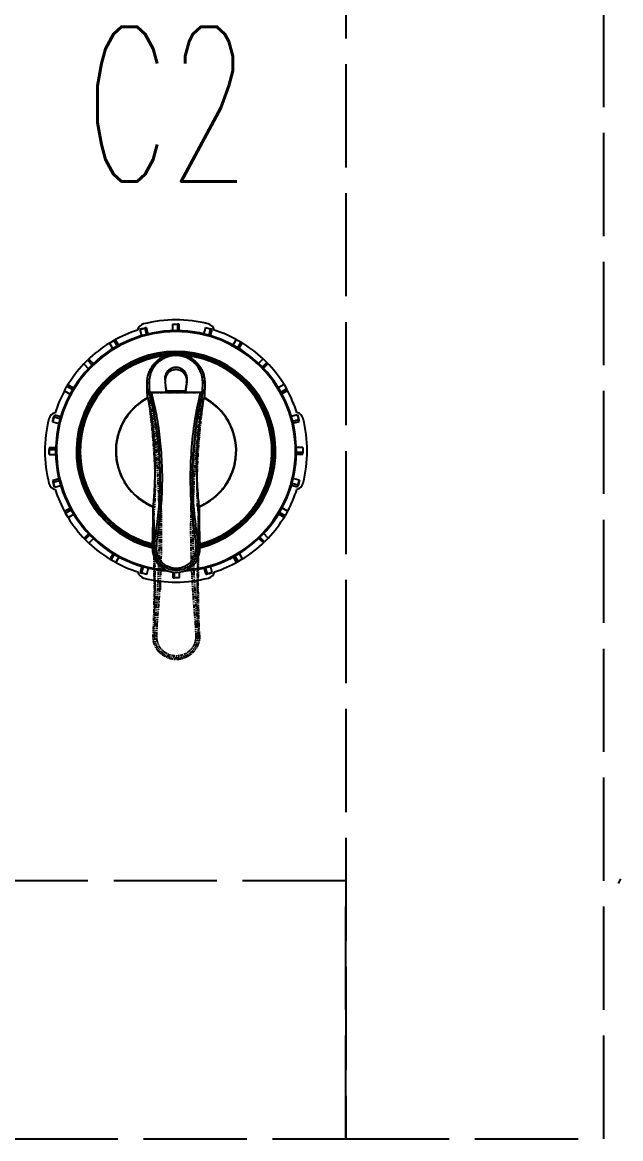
# Model space of a CAD drawing. Header units: inches. Extents: x -3 to 3194, y -983 to 1262.
# Drawn here: x 3026 to 3095.6, y 638 to 767.8 of the extents above; entities that cross this region are included whole.
import ezdxf
from ezdxf.enums import TextEntityAlignment as Align

# ---------------------------------------------------------------- set-up
doc = ezdxf.new("R2010")
doc.units = ezdxf.units.IN
doc.header["$MEASUREMENT"] = 0
doc.linetypes.add('ACAD_ISO02W100', pattern=[15, 12, -3])
doc.linetypes.add('PHANTOM', pattern=[0.8, 0.45, -0.05, 0.1, -0.05, 0.1, -0.05])
doc.layers.add('DEFAULT_3', color=7, linetype='PHANTOM')
doc.styles.add('ROMANS', font='romans')

msp = doc.modelspace()

# ---------------------------------------------------------------- linework, layer by layer
at = {"color": 7, "linetype": 'Continuous'}
for p, q in [((3043.486, 732.715), (3044.086, 732.72)), ((3043.486, 732.715), (3043.487, 731.942)), ((3044.086, 732.72), (3044.087, 731.957)), ((3044.287, 731.943), (3044.286, 732.716)), ((3039.684, 732.104), (3040.263, 732.264)), ((3039.684, 732.104), (3039.881, 731.376)), ((3040.263, 732.264), (3040.465, 731.513)), ((3040.661, 731.556), (3040.457, 732.312)), ((3047.317, 732.321), (3047.115, 731.564)), ((3047.317, 732.321), (3047.897, 732.171)), ((3047.897, 732.171), (3047.702, 731.437)), ((3047.895, 731.386), (3048.09, 732.115)), ((3036.17, 730.53), (3036.688, 730.835)), ((3036.17, 730.53), (3036.555, 729.867)), ((3036.688, 730.835), (3037.081, 730.155)), ((3037.257, 730.251), (3036.863, 730.931)), ((3050.914, 730.95), (3050.522, 730.268)), ((3050.914, 730.95), (3051.436, 730.654)), ((3051.436, 730.654), (3051.049, 729.981)), ((3051.225, 729.886), (3051.608, 730.55)), ((3034.301, 728.116), (3033.748, 728.667)), ((3054.035, 728.693), (3053.484, 728.141)), ((3054.035, 728.693), (3054.462, 728.272)), ((3033.183, 728.1), (3033.604, 728.528)), ((3033.183, 728.1), (3033.736, 727.549)), ((3033.604, 728.528), (3034.16, 727.974)), ((3054.462, 728.272), (3053.908, 727.717)), ((3054.05, 727.576), (3054.601, 728.128)), ((3030.927, 724.98), (3031.223, 725.502)), ((3030.927, 724.98), (3031.608, 724.588)), ((3031.223, 725.502), (3031.895, 725.115)), ((3031.991, 725.291), (3031.326, 725.674)), ((3041.059, 724.808), (3046.735, 724.815)), ((3042.773, 724.97), (3045.02, 724.973)), ((3046.989, 724.809), (3046.788, 723.935)), ((3056.465, 725.706), (3055.801, 725.322)), ((3056.769, 725.189), (3056.089, 724.796)), ((3056.185, 724.62), (3056.865, 725.014)), ((3056.465, 725.706), (3056.769, 725.189)), ((3030.491, 721.961), (3029.761, 722.155)), ((3058.039, 722.192), (3057.31, 721.996)), ((3058.039, 722.192), (3058.199, 721.614)), ((3029.555, 721.382), (3029.706, 721.963)), ((3029.555, 721.382), (3030.312, 721.181)), ((3029.706, 721.963), (3030.439, 721.768)), ((3058.199, 721.614), (3057.447, 721.412)), ((3057.49, 721.216), (3058.247, 721.42)), ((3029.934, 718.353), (3029.16, 718.352)), ((3058.649, 718.39), (3057.876, 718.389)), ((3058.649, 718.39), (3058.654, 717.79)), ((3029.157, 718.152), (3029.919, 718.153)), ((3029.161, 717.552), (3029.157, 718.152)), ((3029.161, 717.552), (3029.933, 717.553)), ((3057.879, 717.589), (3058.651, 717.59)), ((3058.654, 717.79), (3057.892, 717.789)), ((3030.314, 714.725), (3029.564, 714.523)), ((3029.612, 714.329), (3030.355, 714.529)), ((3029.772, 713.75), (3029.612, 714.329)), ((3058.256, 714.56), (3057.505, 714.76)), ((3058.256, 714.56), (3058.105, 713.979)), ((3029.772, 713.75), (3030.512, 713.949)), ((3057.31, 713.984), (3058.05, 713.787)), ((3058.105, 713.979), (3057.376, 714.174)), ((3031.62, 711.319), (3030.945, 710.928)), ((3031.042, 710.753), (3031.712, 711.141)), ((3031.346, 710.236), (3031.042, 710.753)), ((3031.346, 710.236), (3032.003, 710.616)), ((3055.827, 710.647), (3056.485, 710.269)), ((3056.588, 710.44), (3055.934, 710.817)), ((3056.884, 710.962), (3056.208, 711.351)), ((3056.884, 710.962), (3056.588, 710.44)), ((3033.762, 708.368), (3033.21, 707.814)), ((3033.349, 707.67), (3033.898, 708.221)), ((3053.531, 707.806), (3054.063, 707.276)), ((3054.207, 707.414), (3053.667, 707.953)), ((3054.627, 707.842), (3054.074, 708.394)), ((3054.627, 707.842), (3054.207, 707.414)), ((3033.776, 707.249), (3033.349, 707.67)), ((3033.776, 707.249), (3034.306, 707.78)), ((3036.594, 706.07), (3036.203, 705.392)), ((3036.374, 705.289), (3036.764, 705.965)), ((3036.896, 704.993), (3036.374, 705.289)), ((3036.896, 704.993), (3037.275, 705.65)), ((3050.568, 705.668), (3050.948, 705.011)), ((3051.123, 705.108), (3050.738, 705.773)), ((3051.641, 705.412), (3051.123, 705.108)), ((3051.641, 705.412), (3051.248, 706.089)), ((3039.923, 704.583), (3039.721, 703.827)), ((3039.914, 703.772), (3040.115, 704.527)), ((3040.494, 703.621), (3040.692, 704.361)), ((3042.824, 704.026), (3042.824, 704.013)), ((3045.024, 704.029), (3045.024, 704.016)), ((3047.155, 704.369), (3047.354, 703.63)), ((3047.548, 703.678), (3047.347, 704.425)), ((3048.126, 703.838), (3047.923, 704.593)), ((3040.494, 703.621), (3039.914, 703.772)), ((3041.445, 702.931), (3041.446, 701.828)), ((3042.081, 701.829), (3042.08, 702.846)), ((3043.524, 703.888), (3043.525, 703.226)), ((3043.725, 703.222), (3043.724, 703.861)), ((3044.325, 703.227), (3043.725, 703.222)), ((3044.325, 703.227), (3044.324, 703.889)), ((3046.406, 701.835), (3046.405, 702.937)), ((3048.126, 703.838), (3047.548, 703.678)), ((3095.617, 668.185), (3095.321, 667.663))]:
    msp.add_line(p, q, dxfattribs=at)
at = {"color": 9, "linetype": 'Continuous'}
for p, q in [((3040.775, 725.907), (3040.548, 725.907)), ((3047.015, 725.915), (3047.242, 725.916)), ((3041.397, 706.695), (3041.16, 706.702)), ((3046.443, 706.701), (3046.68, 706.71))]:
    msp.add_line(p, q, dxfattribs=at)
at = {"color": 251, "linetype": 'ACAD_ISO02W100', "true_color": 0x636466}
msp.add_lwpolyline([(3063.655, 927.971), (3063.655, 637.971), (3093.655, 637.971), (3093.655, 927.971)], close=True, dxfattribs=at)
at = {"color": 251, "linetype": 'ACAD_ISO02W100', "true_color": 0x636466, "elevation": 0}
msp.add_lwpolyline([(2725.121, 637.971), (3063.655, 637.971), (3063.655, 667.971), (2725.121, 667.971)], close=True, dxfattribs=at)
at = {"color": 7, "linetype": 'Continuous'}
for centre, radius, start, end in [((3040.387, 731.78), 1, 104.29256, 166.02011), ((3043.905, 717.971), 15.25, 75.85632, 104.29256), ((3043.905, 717.971), 14.75, 88.52067, 89.29773), ((3047.387, 731.789), 1, 14.1308, 75.85632), ((3043.905, 717.971), 14, 274.5811, 265.56819), ((3043.905, 717.971), 13.898, 275.34999, 264.7993), ((3043.905, 717.971), 14.75, 107.71585, 119.29773), ((3043.905, 717.971), 14.75, 104.76391, 106.62862), ((3043.905, 717.971), 14.75, 103.52067, 104.29773), ((3043.905, 717.971), 14.75, 73.52067, 74.29773), ((3043.905, 717.971), 14.75, 61.62862, 72.43347), ((3043.905, 717.971), 14.75, 121.62862, 134.29773), ((3043.905, 717.971), 14.75, 46.62862, 59.29773), ((3043.905, 717.971), 11.586, 283.83793, 256.27742), ((3043.905, 717.971), 11.5, 283.96015, 256.18914), ((3043.905, 717.971), 11.3, 284.16041, 255.98888), ((3043.905, 717.971), 14.75, 136.62862, 149.29773), ((3043.905, 717.971), 14.75, 31.62862, 44.29773), ((3043.905, 717.971), 14.75, 151.62862, 162.43346), ((3043.905, 717.971), 14.75, 17.71583, 29.29773), ((3030.087, 721.453), 1, 104.13028, 165.85651), ((3043.905, 717.971), 14.75, 163.52067, 164.29773), ((3057.714, 721.489), 1, 14.29278, 76.01902), ((3043.905, 717.971), 14.75, 14.76391, 16.62862), ((3043.905, 717.971), 15.25, 165.85651, 194.29276), ((3043.905, 717.971), 14.75, 164.76391, 166.62862), ((3043.905, 717.971), 14.75, 13.52067, 14.29773), ((3043.905, 717.971), 15.25, 345.85653, 14.29278), ((3043.905, 717.971), 14.75, 178.52067, 179.29773), ((3043.905, 717.971), 14.75, 179.76391, 181.62862), ((3043.905, 717.971), 14.75, 358.52067, 359.29773), ((3043.905, 717.971), 14.75, 193.52067, 194.29773), ((3043.905, 717.971), 14.75, 344.76391, 346.62862), ((3030.097, 714.453), 1, 194.29276, 256.0191), ((3043.905, 717.971), 14.75, 194.76391, 196.62862), ((3043.905, 717.971), 14.75, 197.71583, 209.29773), ((3043.905, 717.971), 14.75, 331.62862, 342.43346), ((3057.723, 714.489), 1, 284.1302, 345.85653), ((3043.905, 717.971), 14.75, 343.52067, 344.29773), ((3043.905, 717.971), 14.75, 316.62862, 329.29773), ((3043.905, 717.971), 14.75, 211.62862, 224.29773), ((3043.905, 717.971), 14.75, 226.62862, 239.29773), ((3043.92, 706.611), 2.762, 178.11012, 2.03917), ((2921.487, 710.651), 119.738, 358.11012, 358.25619), ((3166.343, 710.97), 119.738, 181.89311, 182.03917), ((3043.905, 717.971), 14.75, 301.62862, 314.29773), ((3043.905, 717.971), 14.75, 241.62862, 252.43346), ((3040.423, 704.153), 1, 194.12988, 255.85668), ((3043.905, 717.971), 13.987, 265.56396, 266.3024), ((3043.905, 717.971), 13.987, 273.84689, 274.58533), ((3047.423, 704.162), 1, 284.29293, 346.0182), ((3043.905, 717.971), 14.75, 287.71581, 299.29773), ((3043.905, 717.971), 14.75, 253.52067, 254.29773), ((3043.905, 717.971), 15.25, 255.85668, 284.29293), ((3043.905, 717.971), 14.75, 268.52067, 269.29773), ((3043.905, 717.971), 14.75, 283.52067, 284.29773), ((3043.905, 717.971), 14.75, 284.76391, 286.62862)]:
    msp.add_arc(centre, radius, start, end, dxfattribs=at)
at = {"color": 9, "linetype": 'Continuous'}
for radius, start, end in [(11.154, 96.04813, 255.83395), (11.154, 284.31534, 84.10116), (7.018, 117.82396, 247.67609), (6.982, 117.91075, 247.55224), (7.018, 292.47321, 62.34623), (6.982, 292.59705, 62.26243)]:
    msp.add_arc((3043.905, 717.971), radius, start, end, dxfattribs=at)
at = {"color": 7, "linetype": 'Continuous'}
for points in [[(3040.548, 725.907), (3040.584, 726.411), (3040.697, 726.908), (3040.887, 727.389), (3041.149, 727.837), (3041.474, 728.234), (3041.851, 728.575), (3042.275, 728.854), (3042.73, 729.063)], [(3047.015, 725.915), (3046.945, 726.624), (3046.725, 727.28), (3046.391, 727.838), (3045.984, 728.284), (3045.534, 728.622), (3045.066, 728.858), (3044.595, 729.007), (3044.125, 729.078), (3043.657, 729.077), (3043.187, 729.005), (3042.716, 728.855), (3042.25, 728.617), (3041.8, 728.279), (3041.394, 727.832), (3041.061, 727.272), (3040.843, 726.616), (3040.775, 725.907)], [(3043.543, 729.256), (3043.533, 729.255), (3043.509, 729.252), (3043.484, 729.249), (3043.457, 729.245), (3043.427, 729.241), (3043.395, 729.236), (3043.36, 729.231), (3043.323, 729.224), (3043.282, 729.217), (3043.239, 729.208), (3043.191, 729.198), (3043.14, 729.187), (3043.084, 729.173), (3043.024, 729.157), (3042.959, 729.139), (3042.889, 729.118), (3042.813, 729.092), (3042.73, 729.063)], [(3043.679, 729.268), (3043.676, 729.268), (3043.665, 729.267), (3043.653, 729.266), (3043.64, 729.265), (3043.625, 729.264), (3043.609, 729.262), (3043.592, 729.261), (3043.574, 729.259), (3043.554, 729.257), (3043.543, 729.256)], [(3043.692, 729.269), (3043.685, 729.268), (3043.679, 729.268)], [(3044.102, 729.269), (3044.096, 729.269), (3044.089, 729.27)], [(3044.239, 729.257), (3044.227, 729.258), (3044.208, 729.26), (3044.189, 729.262), (3044.172, 729.263), (3044.157, 729.264), (3044.142, 729.266), (3044.129, 729.267), (3044.116, 729.268), (3044.106, 729.268), (3044.102, 729.269)], [(3045.052, 729.066), (3044.969, 729.095), (3044.893, 729.12), (3044.822, 729.142), (3044.757, 729.16), (3044.697, 729.175), (3044.642, 729.189), (3044.59, 729.2), (3044.543, 729.21), (3044.499, 729.218), (3044.459, 729.226), (3044.421, 729.232), (3044.386, 729.237), (3044.354, 729.242), (3044.325, 729.246), (3044.297, 729.25), (3044.272, 729.253), (3044.249, 729.255), (3044.239, 729.257)], [(3045.052, 729.066), (3045.507, 728.858), (3045.932, 728.58), (3046.311, 728.241), (3046.636, 727.844), (3046.9, 727.397), (3047.09, 726.917), (3047.204, 726.42), (3047.242, 725.916)], [(3045.179, 726.221), (3045.191, 726.421), (3045.171, 726.618), (3045.121, 726.813), (3045.038, 727.005), (3044.917, 727.192), (3044.752, 727.366), (3044.54, 727.518), (3044.285, 727.63), (3044.023, 727.684), (3043.763, 727.684), (3043.501, 727.629), (3043.246, 727.517), (3043.034, 727.364), (3042.87, 727.189), (3042.749, 727.002), (3042.667, 726.81), (3042.617, 726.615), (3042.598, 726.417)], [(3045.159, 726.222), (3045.154, 726.296), (3045.076, 726.625), (3044.914, 726.921), (3044.679, 727.164), (3044.388, 727.336), (3044.062, 727.425), (3043.724, 727.425), (3043.398, 727.335), (3043.108, 727.162), (3042.874, 726.919), (3042.713, 726.622), (3042.635, 726.293)], [(3042.635, 726.293), (3042.631, 726.219)], [(3042.631, 726.219), (3042.648, 725.955)], [(3045.179, 726.221), (3045.118, 725.752), (3045.06, 725.283), (3045.023, 724.972)], [(3045.142, 725.958), (3045.159, 726.222)], [(3040.574, 724.444), (3040.561, 724.921), (3040.553, 725.409), (3040.548, 725.907)], [(3040.574, 724.444), (3040.584, 724.566), (3040.594, 724.675), (3040.605, 724.772), (3040.616, 724.857), (3040.631, 724.945), (3040.646, 725.015), (3040.661, 725.067), (3040.669, 725.086), (3040.677, 725.101), (3040.685, 725.111), (3040.693, 725.117), (3040.701, 725.119), (3040.709, 725.116), (3040.718, 725.108), (3040.726, 725.096), (3040.735, 725.08), (3040.743, 725.059), (3040.75, 725.038), (3040.758, 725.014), (3040.766, 724.985)], [(3040.766, 724.985), (3040.773, 724.956), (3040.779, 724.927)], [(3040.775, 725.907), (3040.782, 725.582), (3040.792, 725.257), (3040.801, 724.986)], [(3040.779, 724.927), (3040.788, 724.885), (3040.804, 724.801)], [(3040.801, 724.986), (3040.803, 724.932)], [(3040.803, 724.932), (3040.859, 724.879), (3040.922, 724.84), (3040.992, 724.816), (3041.059, 724.808)], [(3040.804, 724.801), (3040.804, 724.806), (3040.804, 724.826), (3040.804, 724.855), (3040.804, 724.891), (3040.803, 724.932)], [(3041.734, 719.931), (3041.4, 722.074), (3040.804, 724.801)], [(3042.808, 724.97), (3042.757, 725.299), (3042.704, 725.627), (3042.648, 725.955)], [(3042.77, 724.965), (3042.77, 724.969)], [(3042.789, 724.81), (3042.77, 724.965)], [(3042.797, 724.811), (3042.773, 724.97)], [(3045.142, 725.958), (3045.087, 725.63), (3045.035, 725.302), (3044.984, 724.973)], [(3045.02, 724.973), (3044.996, 724.814)], [(3045.022, 724.968), (3045.005, 724.813)], [(3045.023, 724.972), (3045.022, 724.968)], [(3046.735, 724.815), (3046.802, 724.823), (3046.871, 724.848), (3046.935, 724.888), (3046.99, 724.942)], [(3046.99, 724.942), (3046.989, 724.901), (3046.989, 724.865), (3046.989, 724.835), (3046.989, 724.815), (3046.989, 724.809)], [(3046.989, 724.809), (3047.005, 724.893), (3047.014, 724.937)], [(3046.99, 724.942), (3046.991, 724.965)], [(3046.991, 724.965), (3047, 725.266), (3047.009, 725.591), (3047.015, 725.915)], [(3047.014, 724.937), (3047.02, 724.964)], [(3047.02, 724.964), (3047.035, 725.022), (3047.042, 725.046), (3047.049, 725.067), (3047.058, 725.088), (3047.066, 725.105), (3047.075, 725.116), (3047.083, 725.124), (3047.091, 725.127), (3047.099, 725.125), (3047.107, 725.12), (3047.115, 725.109), (3047.123, 725.094), (3047.131, 725.075), (3047.147, 725.023), (3047.162, 724.954), (3047.177, 724.866), (3047.188, 724.781), (3047.199, 724.684), (3047.21, 724.574), (3047.22, 724.453)], [(3047.242, 725.916), (3047.239, 725.417), (3047.232, 724.929), (3047.22, 724.453)], [(3040.63, 724.178), (3040.611, 724.266), (3040.593, 724.354), (3040.574, 724.444)], [(3040.637, 724.141), (3040.635, 724.154), (3040.632, 724.166), (3040.63, 724.178)], [(3040.637, 724.141), (3040.821, 723.147), (3040.966, 722.25), (3041.078, 721.446), (3041.165, 720.734), (3041.231, 720.108), (3041.282, 719.56), (3041.321, 719.066), (3041.353, 718.592), (3041.38, 718.119), (3041.402, 717.641), (3041.419, 717.166), (3041.43, 716.692), (3041.437, 716.201), (3041.438, 715.657), (3041.431, 715.034), (3041.412, 714.322), (3041.377, 713.517), (3041.322, 712.616), (3041.238, 711.615)], [(3046.788, 723.935), (3046.324, 721.466), (3045.929, 718.056), (3045.81, 714.606), (3045.969, 711.13), (3046.412, 707.609)], [(3046.589, 711.622), (3046.498, 712.578), (3046.432, 713.444), (3046.387, 714.223), (3046.359, 714.917), (3046.344, 715.529), (3046.338, 716.066), (3046.339, 716.544), (3046.345, 716.994), (3046.357, 717.441), (3046.373, 717.891), (3046.395, 718.34), (3046.422, 718.786), (3046.455, 719.237), (3046.496, 719.718), (3046.549, 720.258), (3046.619, 720.872), (3046.709, 721.566), (3046.825, 722.342), (3046.972, 723.203), (3047.155, 724.151)], [(3047.163, 724.188), (3047.16, 724.175), (3047.158, 724.163), (3047.155, 724.151)], [(3047.22, 724.453), (3047.201, 724.363), (3047.181, 724.275), (3047.163, 724.188)], [(3041.426, 707.603), (3041.84, 710.495), (3042.042, 713.396), (3042.036, 716.317), (3041.818, 719.228), (3041.734, 719.931)], [(3041.176, 707.157), (3041.193, 707.667), (3041.208, 708.189), (3041.221, 708.719), (3041.23, 709.258), (3041.237, 709.802), (3041.241, 710.354), (3041.242, 710.912), (3041.24, 711.479)], [(3041.239, 711.518), (3041.239, 711.567), (3041.238, 711.615)], [(3041.426, 707.603), (3041.417, 707.635), (3041.409, 707.678), (3041.4, 707.733), (3041.393, 707.799), (3041.38, 707.94), (3041.367, 708.116), (3041.355, 708.327), (3041.343, 708.575), (3041.331, 708.861), (3041.32, 709.185), (3041.294, 709.956), (3041.269, 710.719), (3041.238, 711.615)], [(3041.239, 711.518), (3041.239, 711.508), (3041.24, 711.499)], [(3041.24, 711.499), (3041.24, 711.489), (3041.24, 711.479)], [(3046.589, 711.622), (3046.561, 710.726), (3046.538, 709.963), (3046.514, 709.192), (3046.503, 708.867), (3046.492, 708.582), (3046.481, 708.334), (3046.469, 708.123), (3046.457, 707.947), (3046.445, 707.805), (3046.437, 707.739), (3046.429, 707.685), (3046.421, 707.641), (3046.412, 707.609)], [(3046.588, 711.486), (3046.587, 710.917), (3046.59, 710.354), (3046.595, 709.798), (3046.603, 709.251), (3046.615, 708.714), (3046.628, 708.188), (3046.645, 707.671), (3046.663, 707.164)], [(3046.589, 711.622), (3046.589, 711.574), (3046.588, 711.525)], [(3046.588, 711.506), (3046.588, 711.515), (3046.588, 711.525)], [(3046.588, 711.486), (3046.588, 711.496), (3046.588, 711.506)], [(3041.176, 707.157), (3041.173, 707.095), (3041.171, 707.048), (3041.169, 707.018), (3041.167, 707.008)], [(3041.426, 707.603), (3041.445, 707.591), (3041.5, 707.578), (3041.58, 707.565), (3041.675, 707.553)], [(3046.412, 707.609), (3046.393, 707.598), (3046.338, 707.585), (3046.257, 707.572), (3046.163, 707.561)], [(3046.672, 707.015), (3046.671, 707.025), (3046.668, 707.055), (3046.666, 707.102), (3046.663, 707.164)]]:
    msp.add_spline(points, degree=3, dxfattribs=at)
at = {"color": 9, "linetype": 'Continuous'}
for points in [[(3041.675, 707.553), (3042.089, 710.455), (3042.292, 713.364), (3042.286, 716.294), (3042.07, 719.214), (3041.654, 722.07), (3041.059, 724.808)], [(3046.735, 724.815), (3046.072, 721.46), (3045.678, 718.04), (3045.56, 714.578), (3045.72, 711.092), (3046.163, 707.561)], [(3046.443, 706.701), (3046.443, 706.509), (3046.427, 706.309), (3046.392, 706.095), (3046.333, 705.865), (3046.241, 705.615), (3046.108, 705.348), (3045.92, 705.067), (3045.664, 704.782), (3045.33, 704.513), (3044.918, 704.288), (3044.442, 704.137), (3043.928, 704.083), (3043.413, 704.134), (3042.935, 704.283), (3042.521, 704.506), (3042.185, 704.774), (3041.927, 705.058), (3041.737, 705.339), (3041.602, 705.607), (3041.51, 705.857), (3041.45, 706.088), (3041.414, 706.302), (3041.398, 706.503), (3041.397, 706.695)], [(3041.397, 706.695), (3041.412, 707.149), (3041.426, 707.603)], [(3041.397, 706.695), (3041.417, 706.684), (3041.472, 706.674), (3041.553, 706.666), (3041.647, 706.661)], [(3046.193, 706.667), (3046.193, 706.494), (3046.179, 706.313), (3046.147, 706.121), (3046.094, 705.912), (3046.012, 705.687), (3045.892, 705.446), (3045.722, 705.192), (3045.492, 704.936), (3045.191, 704.693), (3044.82, 704.49), (3044.39, 704.354), (3043.927, 704.305), (3043.463, 704.351), (3043.032, 704.485), (3042.66, 704.687), (3042.357, 704.928), (3042.124, 705.185), (3041.953, 705.438), (3041.832, 705.68), (3041.749, 705.906), (3041.694, 706.114), (3041.663, 706.307), (3041.648, 706.488), (3041.647, 706.661)], [(3041.647, 706.661), (3041.662, 707.107), (3041.675, 707.553)], [(3046.163, 707.561), (3046.177, 707.114), (3046.193, 706.667)], [(3046.443, 706.701), (3046.423, 706.691), (3046.368, 706.681), (3046.288, 706.672), (3046.193, 706.667)], [(3046.412, 707.609), (3046.427, 707.155), (3046.443, 706.701)]]:
    msp.add_spline(points, degree=3, dxfattribs=at)
at = {"layer": 'DEFAULT_3', "color": 8, "linetype": 'PHANTOM'}
for p, q in [((3042.598, 726.413), (3042.61, 726.218)), ((3041.058, 724.788), (3046.735, 724.795)), ((3040.627, 724.136), (3040.72, 723.584)), ((3047.076, 723.591), (3047.167, 724.145))]:
    msp.add_line(p, q, dxfattribs=at)
at = {"layer": 'DEFAULT_3', "color": 9, "linetype": 'PHANTOM'}
for p, q in [((3040.775, 725.907), (3040.548, 725.907)), ((3047.015, 725.915), (3047.242, 725.916)), ((3041.411, 696.524), (3041.229, 696.532)), ((3046.456, 696.531), (3046.637, 696.54))]:
    msp.add_line(p, q, dxfattribs=at)
at = {"layer": 'DEFAULT_3', "color": 8, "linetype": 'PHANTOM'}
for centre, radius, start, end in [((3043.905, 717.971), 11.3, 90.74477, 255.98948), ((3043.905, 717.971), 11.3, 284.17108, 89.40452), ((2841.637, 705.477), 199.738, 359.39493, 0.02556), ((3246.206, 706.004), 199.738, 180.12374, 180.75436)]:
    msp.add_arc(centre, radius, start, end, dxfattribs=at)
at = {"layer": 'DEFAULT_3', "color": 9, "linetype": 'PHANTOM'}
for radius, start, end in [(11.154, 96.04813, 256.85967), (11.154, 283.28962, 84.10116), (7.018, 117.90362, 249.09435), (6.982, 118.00106, 248.99507), (6.982, 291.15418, 62.14823), (7.018, 291.0549, 62.24567)]:
    msp.add_arc((3043.905, 717.971), radius, start, end, dxfattribs=at)
at = {"layer": 'DEFAULT_3', "color": 8, "linetype": 'PHANTOM'}
for points in [[(3040.548, 725.907), (3040.595, 726.479), (3040.741, 727.041), (3040.983, 727.572), (3041.313, 728.054), (3041.721, 728.469), (3042.198, 728.809), (3042.73, 729.063)], [(3047.015, 725.915), (3046.935, 726.67), (3046.688, 727.358), (3046.32, 727.929), (3045.877, 728.376), (3045.391, 728.705), (3044.89, 728.924), (3044.388, 729.047), (3043.888, 729.087), (3043.387, 729.045), (3042.885, 728.919), (3042.385, 728.697), (3041.901, 728.366), (3041.46, 727.918), (3041.097, 727.347), (3040.853, 726.661), (3040.775, 725.907)], [(3043.539, 729.255), (3043.527, 729.254), (3043.504, 729.251), (3043.478, 729.248), (3043.45, 729.244), (3043.42, 729.24), (3043.388, 729.235), (3043.353, 729.229), (3043.316, 729.223), (3043.275, 729.215), (3043.232, 729.207), (3043.184, 729.197), (3043.133, 729.185), (3043.078, 729.172), (3043.019, 729.156), (3042.955, 729.138), (3042.886, 729.117), (3042.811, 729.092), (3042.73, 729.063)], [(3043.68, 729.268), (3043.675, 729.268), (3043.663, 729.267), (3043.651, 729.266), (3043.637, 729.265), (3043.622, 729.263), (3043.606, 729.262), (3043.588, 729.26), (3043.569, 729.258), (3043.549, 729.256), (3043.539, 729.255)], [(3043.692, 729.269), (3043.684, 729.268), (3043.68, 729.268)], [(3044.102, 729.269), (3044.097, 729.269), (3044.089, 729.27)], [(3044.242, 729.256), (3044.232, 729.257), (3044.212, 729.259), (3044.193, 729.261), (3044.176, 729.263), (3044.16, 729.264), (3044.144, 729.265), (3044.131, 729.266), (3044.118, 729.267), (3044.107, 729.268), (3044.102, 729.269)], [(3045.052, 729.066), (3044.971, 729.095), (3044.896, 729.119), (3044.827, 729.14), (3044.763, 729.158), (3044.703, 729.174), (3044.648, 729.187), (3044.597, 729.199), (3044.55, 729.208), (3044.506, 729.217), (3044.466, 729.224), (3044.428, 729.231), (3044.393, 729.236), (3044.361, 729.241), (3044.331, 729.245), (3044.303, 729.249), (3044.278, 729.252), (3044.254, 729.255), (3044.242, 729.256)], [(3045.052, 729.066), (3045.585, 728.814), (3046.063, 728.475), (3046.471, 728.06), (3046.803, 727.58), (3047.046, 727.049), (3047.193, 726.488), (3047.242, 725.916)], [(3045.191, 726.418), (3045.173, 726.609), (3045.126, 726.8), (3045.047, 726.988), (3044.93, 727.173), (3044.77, 727.35), (3044.558, 727.508), (3044.297, 727.627), (3044.026, 727.684), (3043.759, 727.683), (3043.489, 727.625), (3043.228, 727.506), (3043.017, 727.348), (3042.857, 727.172), (3042.741, 726.986), (3042.662, 726.797), (3042.615, 726.606), (3042.601, 726.477)], [(3042.601, 726.477), (3042.598, 726.413)], [(3045.179, 726.221), (3045.191, 726.416), (3045.191, 726.418)], [(3040.574, 724.444), (3040.561, 724.921), (3040.553, 725.409), (3040.548, 725.907)], [(3040.574, 724.444), (3040.575, 724.461), (3040.579, 724.505), (3040.582, 724.545), (3040.588, 724.617), (3040.596, 724.69), (3040.603, 724.752), (3040.61, 724.809), (3040.616, 724.857), (3040.632, 724.951), (3040.647, 725.02), (3040.662, 725.07), (3040.67, 725.087), (3040.677, 725.101), (3040.686, 725.112), (3040.694, 725.118), (3040.702, 725.118), (3040.711, 725.115), (3040.719, 725.107), (3040.727, 725.095), (3040.735, 725.079), (3040.743, 725.059), (3040.76, 725.007), (3040.766, 724.985)], [(3040.766, 724.985), (3040.777, 724.938), (3040.79, 724.873), (3040.804, 724.799)], [(3040.775, 725.907), (3040.782, 725.585), (3040.791, 725.262), (3040.801, 724.986)], [(3040.801, 724.986), (3040.803, 724.94)], [(3040.803, 724.94), (3040.851, 724.876), (3040.914, 724.828), (3040.986, 724.797), (3041.058, 724.788)], [(3040.804, 724.883), (3040.803, 724.91), (3040.803, 724.94)], [(3040.804, 724.799), (3040.804, 724.802), (3040.804, 724.817), (3040.804, 724.836), (3040.804, 724.858), (3040.804, 724.883)], [(3042.733, 725.273), (3042.693, 725.588)], [(3042.756, 725.084), (3042.734, 725.266), (3042.733, 725.273)], [(3042.77, 724.969), (3042.756, 725.084)], [(3042.77, 724.965), (3042.77, 724.969)], [(3042.789, 724.81), (3042.77, 724.965)], [(3042.791, 724.79), (3042.789, 724.81)], [(3045.005, 724.813), (3045.002, 724.793)], [(3045.022, 724.968), (3045.005, 724.813)], [(3045.023, 724.972), (3045.022, 724.968)], [(3045.036, 725.087), (3045.023, 724.972)], [(3045.059, 725.276), (3045.058, 725.269), (3045.036, 725.087)], [(3045.098, 725.591), (3045.059, 725.276)], [(3046.735, 724.795), (3046.807, 724.805), (3046.879, 724.836), (3046.942, 724.884), (3046.99, 724.948)], [(3046.989, 724.866), (3046.989, 724.844), (3046.989, 724.825), (3046.989, 724.81), (3046.989, 724.807)], [(3046.989, 724.807), (3047.003, 724.881), (3047.016, 724.946), (3047.02, 724.964)], [(3046.99, 724.948), (3046.99, 724.918), (3046.989, 724.891), (3046.989, 724.866)], [(3046.99, 724.948), (3046.991, 724.965)], [(3046.991, 724.965), (3047, 725.27), (3047.009, 725.593), (3047.015, 725.915)], [(3047.02, 724.964), (3047.033, 725.015), (3047.049, 725.067), (3047.057, 725.087), (3047.066, 725.103), (3047.074, 725.115), (3047.082, 725.123), (3047.09, 725.127), (3047.098, 725.126), (3047.107, 725.12), (3047.115, 725.109), (3047.123, 725.096), (3047.13, 725.078), (3047.145, 725.028), (3047.161, 724.96), (3047.177, 724.866), (3047.183, 724.818), (3047.191, 724.76), (3047.198, 724.698), (3047.205, 724.626), (3047.212, 724.553), (3047.215, 724.514), (3047.219, 724.469), (3047.22, 724.453)], [(3047.242, 725.916), (3047.239, 725.417), (3047.232, 724.929), (3047.22, 724.453)], [(3040.621, 724.173), (3040.606, 724.263), (3040.59, 724.353), (3040.574, 724.444)], [(3040.627, 724.136), (3040.625, 724.149), (3040.623, 724.161), (3040.621, 724.173)], [(3040.719, 723.583), (3040.789, 723.128), (3040.862, 722.592), (3040.936, 722.005), (3041.008, 721.376), (3041.078, 720.712), (3041.144, 720.02), (3041.207, 719.308), (3041.264, 718.587), (3041.314, 717.87), (3041.358, 717.17), (3041.393, 716.505), (3041.421, 715.889), (3041.442, 715.318), (3041.456, 714.799), (3041.464, 714.33), (3041.467, 713.909), (3041.464, 713.556), (3041.462, 713.49)], [(3046.36, 713.498), (3046.359, 713.551), (3046.355, 713.891), (3046.356, 714.3), (3046.362, 714.752), (3046.374, 715.248), (3046.391, 715.789), (3046.415, 716.382), (3046.448, 717.044), (3046.492, 717.799), (3046.55, 718.653), (3046.61, 719.425), (3046.673, 720.155), (3046.739, 720.846), (3046.807, 721.5), (3046.877, 722.117), (3046.948, 722.687), (3047.017, 723.198), (3047.077, 723.591)], [(3047.174, 724.182), (3047.172, 724.169), (3047.17, 724.157), (3047.167, 724.145)], [(3047.22, 724.453), (3047.204, 724.362), (3047.189, 724.271), (3047.174, 724.182)], [(3041.462, 713.49), (3041.459, 713.361), (3041.434, 712.454), (3041.403, 711.453)], [(3046.425, 711.459), (3046.392, 712.457), (3046.364, 713.362), (3046.36, 713.498)], [(3041.332, 710.361), (3041.361, 710.728), (3041.383, 711.08), (3041.401, 711.415)], [(3041.401, 711.415), (3041.402, 711.428), (3041.402, 711.44), (3041.403, 711.453)], [(3046.425, 711.459), (3046.426, 711.447), (3046.426, 711.435), (3046.427, 711.422)], [(3046.427, 711.422), (3046.445, 711.086), (3046.469, 710.735), (3046.499, 710.367)], [(3041.37, 707.109), (3041.369, 707.553), (3041.366, 708.01), (3041.363, 708.473), (3041.357, 708.937), (3041.35, 709.397), (3041.342, 709.864), (3041.332, 710.361)], [(3041.409, 707.602), (3041.39, 708.389), (3041.369, 709.172), (3041.356, 709.602), (3041.341, 710.086), (3041.332, 710.361)], [(3046.499, 710.367), (3046.491, 710.093), (3046.477, 709.608), (3046.465, 709.179), (3046.446, 708.396), (3046.429, 707.609)], [(3046.499, 710.367), (3046.481, 709.3), (3046.471, 708.193), (3046.469, 707.116)], [(3041.37, 707.109), (3041.369, 707.03), (3041.368, 706.978), (3041.367, 706.96)], [(3041.467, 697.832), (3041.468, 697.995), (3041.473, 699.042), (3041.477, 700.263), (3041.478, 700.976), (3041.477, 701.816), (3041.475, 702.593), (3041.47, 703.506), (3041.461, 704.502), (3041.445, 705.692), (3041.436, 706.261), (3041.424, 706.91), (3041.409, 707.602)], [(3046.429, 707.609), (3046.416, 706.916), (3046.405, 706.267), (3046.397, 705.698), (3046.385, 704.509), (3046.379, 703.513), (3046.376, 702.6), (3046.376, 701.823), (3046.377, 700.983), (3046.38, 700.269), (3046.388, 699.048), (3046.395, 698.002), (3046.397, 697.838)], [(3046.473, 706.967), (3046.471, 706.984), (3046.47, 707.036), (3046.469, 707.116)], [(3041.364, 703.368), (3041.36, 702.283), (3041.35, 701.171), (3041.332, 700.035), (3041.306, 698.88), (3041.272, 697.711), (3041.229, 696.532)], [(3046.637, 696.54), (3046.592, 697.718), (3046.555, 698.887), (3046.526, 700.042), (3046.505, 701.177), (3046.491, 702.29), (3046.485, 703.375)], [(3041.467, 697.83), (3041.467, 697.832)], [(3041.467, 697.83), (3041.489, 697.822), (3041.543, 697.813), (3041.623, 697.804), (3041.716, 697.796)], [(3046.396, 697.836), (3046.375, 697.828), (3046.32, 697.819), (3046.24, 697.81), (3046.147, 697.802)], [(3046.396, 697.836), (3046.397, 697.838)], [(3046.637, 696.54), (3046.597, 695.947), (3046.431, 695.382), (3046.15, 694.872), (3045.769, 694.436), (3045.307, 694.092), (3044.784, 693.855), (3044.224, 693.733), (3043.651, 693.732), (3043.09, 693.852), (3042.567, 694.088), (3042.103, 694.431), (3041.721, 694.866), (3041.439, 695.376), (3041.271, 695.94), (3041.229, 696.532)], [(3046.456, 696.531), (3046.458, 696.36), (3046.449, 696.181), (3046.424, 695.99), (3046.381, 695.784), (3046.313, 695.562), (3046.214, 695.323), (3046.075, 695.07), (3045.886, 694.807), (3045.637, 694.544), (3045.316, 694.295), (3044.92, 694.084), (3044.452, 693.937), (3043.943, 693.883), (3043.432, 693.933), (3042.962, 694.077), (3042.564, 694.287), (3042.241, 694.534), (3041.989, 694.797), (3041.798, 695.06), (3041.657, 695.314), (3041.557, 695.553), (3041.489, 695.776), (3041.444, 695.982), (3041.419, 696.173), (3041.409, 696.353), (3041.411, 696.524)]]:
    msp.add_spline(points, degree=3, dxfattribs=at)
at = {"layer": 'DEFAULT_3', "color": 9, "linetype": 'PHANTOM'}
for points in [[(3041.467, 697.83), (3041.874, 703.705), (3041.979, 709.022), (3041.864, 713.694), (3041.599, 717.825), (3041.235, 721.498), (3040.804, 724.799)], [(3041.657, 719.924), (3041.488, 721.482), (3041.058, 724.788)], [(3046.735, 724.795), (3046.313, 721.489), (3045.96, 717.81), (3045.707, 713.674), (3045.605, 708.998), (3045.725, 703.678), (3046.147, 697.802)], [(3046.989, 724.807), (3046.866, 723.926)], [(3046.866, 723.926), (3046.566, 721.506), (3046.212, 717.832), (3045.958, 713.701), (3045.855, 709.029), (3045.974, 703.712), (3046.396, 697.836)], [(3041.716, 697.796), (3042.123, 703.672), (3042.229, 708.992), (3042.115, 713.668), (3041.851, 717.804), (3041.657, 719.924)], [(3041.411, 696.524), (3041.44, 697.178), (3041.467, 697.832)], [(3041.661, 696.495), (3041.689, 697.145), (3041.716, 697.796)], [(3046.147, 697.802), (3046.176, 697.151), (3046.206, 696.501)], [(3046.397, 697.838), (3046.425, 697.184), (3046.456, 696.531)], [(3041.411, 696.524), (3041.431, 696.516), (3041.485, 696.508), (3041.566, 696.5), (3041.661, 696.495)], [(3046.206, 696.501), (3046.209, 696.346), (3046.2, 696.185), (3046.178, 696.013), (3046.138, 695.827), (3046.078, 695.627), (3045.988, 695.412), (3045.863, 695.184), (3045.693, 694.946), (3045.468, 694.709), (3045.18, 694.485), (3044.823, 694.294), (3044.401, 694.162), (3043.942, 694.113), (3043.482, 694.158), (3043.058, 694.288), (3042.699, 694.477), (3042.408, 694.7), (3042.181, 694.938), (3042.009, 695.175), (3041.883, 695.404), (3041.792, 695.619), (3041.731, 695.82), (3041.691, 696.006), (3041.668, 696.178), (3041.659, 696.34), (3041.661, 696.495)], [(3046.456, 696.531), (3046.436, 696.523), (3046.382, 696.514), (3046.301, 696.507), (3046.206, 696.501)]]:
    msp.add_spline(points, degree=3, dxfattribs=at)

# ---------------------------------------------------------------- texts
at = {"lineweight": 5, "style": 'ROMANS', "width": 0.6}
msp.add_text('C2', height=18, dxfattribs=at).set_placement((3042.869, 758.329, -46.028), align=Align.MIDDLE_CENTER)

doc.saveas('drawing.dxf')
